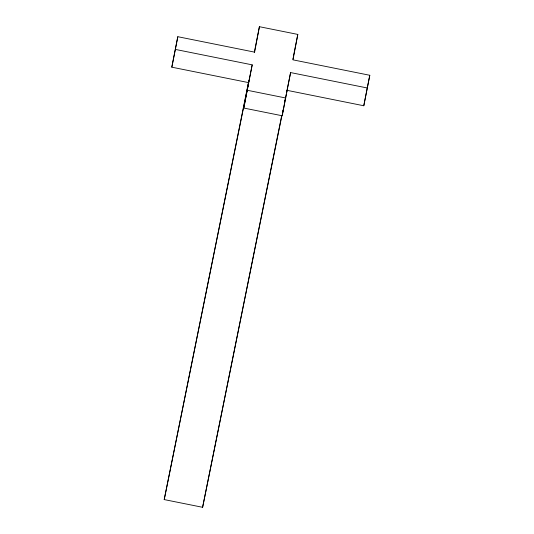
<?xml version="1.0" encoding="UTF-8"?>
<svg xmlns="http://www.w3.org/2000/svg" width="534" height="534" viewBox="0 0 534 534"><rect width="100%" height="100%" fill="white"/><g stroke="black" fill="none" stroke-linecap="round" stroke-linejoin="round"><path stroke-width="0.8" d="M290.596 72.571L282.192 115.765L243.798 108.048L248.604 82.616L171.814 67.184L177.815 36.706L254.605 52.138L259.411 26.7L297.805 34.416L292.999 59.855L369.788 75.281L363.787 105.759L286.998 90.326L290.596 72.571L367.385 87.997M171.814 67.184L177.815 36.706M281.872 115.671L202.606 507.3L164.212 499.584L248.524 82.156M248.757 81.822L249.058 80.227M249.358 78.638L249.658 77.05M254.311 52.405L259.411 26.7M243.798 108.048L252.202 64.854L175.412 49.428M202.606 507.3L281.792 115.217M282.192 115.765L285.196 99.865M285.496 98.276L286.251 94.304M286.551 92.716L286.851 91.12L286.504 92.782M292.859 59.327L293.159 57.739M293.46 56.143L297.805 34.416M363.787 105.759L369.788 75.281M164.212 499.584L252.202 64.854M286.424 92.329L286.758 90.693M282.7 111.586L283.027 109.951M284.849 100.959L285.677 96.868M247.396 90.293L285.79 98.009"/></g></svg>
